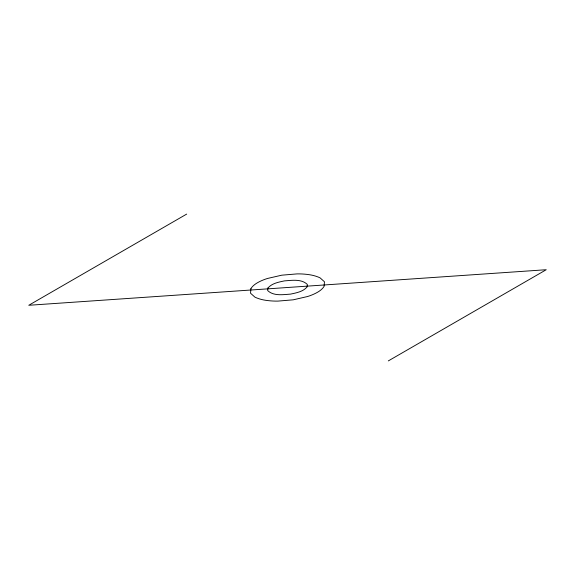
<?xml version="1.0" encoding="UTF-8"?>
<svg xmlns="http://www.w3.org/2000/svg" width="575" height="575" viewBox="0 0 575 575"><rect width="100%" height="100%" fill="white"/><g stroke="black" fill="none" stroke-linecap="round" stroke-linejoin="round"><path stroke-width="0.86" d="M186.681 214.094L28.75 305.282L546.25 269.718L388.319 360.906M250.937 288.542L250.542 293.221L254.933 297.153A27.916 16.122 0 0 0 265.406 300.258A43.729 25.242 0 0 0 277.905 301.106L293.221 299.819L307.589 296.513A43.729 25.242 0 0 0 317.68 292.172A27.916 16.122 0 0 0 324.063 286.458L324.458 281.779L320.067 277.847A27.916 16.122 0 0 0 309.594 274.742A43.729 25.242 0 0 0 297.095 273.894L281.779 275.181L267.411 278.487A43.729 25.242 0 0 0 257.32 282.828A27.916 16.122 0 0 0 250.937 288.542M267.885 288.061L267.67 290.569C273.635 296.276 283.058 294.623 290.569 294.113C296.441 292.833 302.975 291.748 307.115 286.939L307.33 284.431C301.365 278.724 291.942 280.377 284.431 280.887C278.559 282.167 272.025 283.252 267.885 288.061"/></g></svg>
